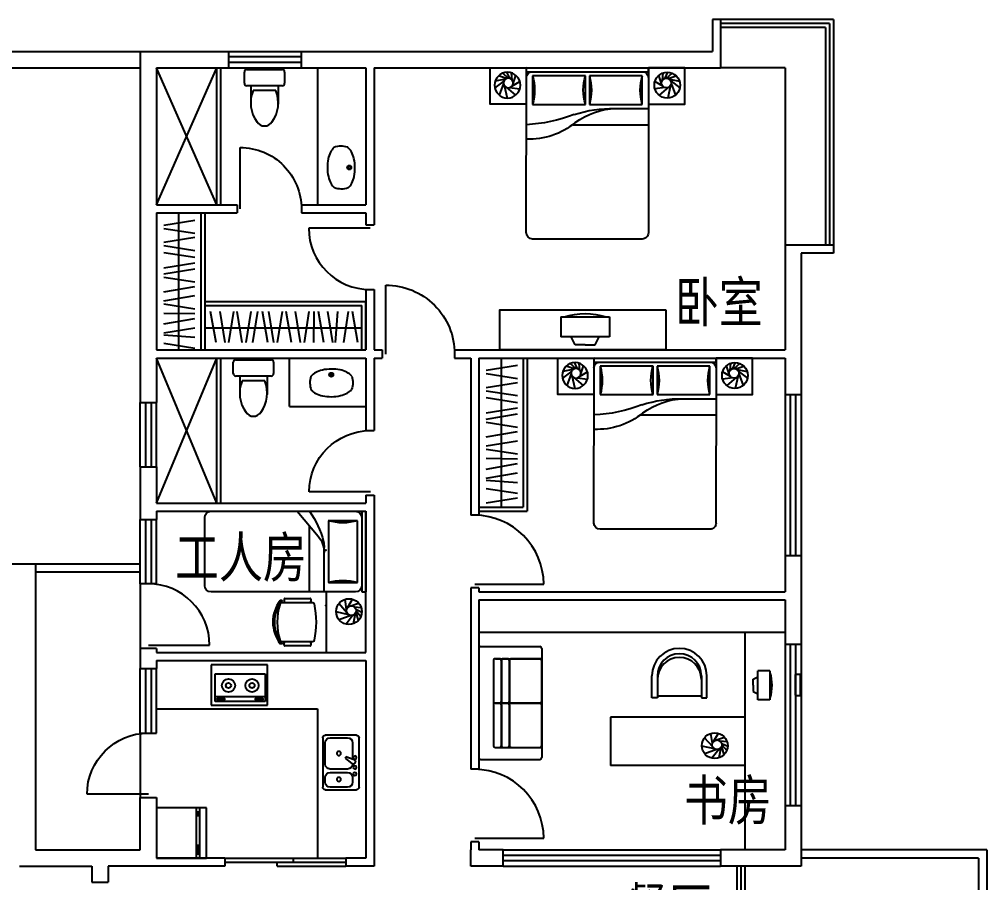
# Model space of a CAD drawing. Extents: x -503649 to -477249, y -718488 to -695588.
# Drawn here: x -489249 to -477249, y -706293 to -695588 of the extents above; entities that cross this region are included whole.
import ezdxf
from ezdxf.enums import TextEntityAlignment as Align

# ---------------------------------------------------------------- set-up
doc = ezdxf.new("R2010")
doc.units = 0
doc.header["$LTSCALE"] = 1000
doc.header["$MEASUREMENT"] = 0
doc.layers.get('0').update_dxf_attribs({"linetype": 'CONTINUOUS'})
for name, color, linetype in [('4-BACLONY', 6, 'CONTINUOUS'), ('7-SAN', 245, 'CONTINUOUS'), ('FURN', 8, 'CONTINUOUS'), ('I-FURN', 8, 'CONTINUOUS'), ('WALL', 2, 'CONTINUOUS'), ('WINDOW', 4, 'CONTINUOUS'), ('WINDOW_TEXT', 7, 'CONTINUOUS'), ('字', 7, 'CONTINUOUS')]:
    doc.layers.add(name, color=color, linetype=linetype)
doc.styles.add('-宋体', font='', dxfattribs={"width": 0.6})
doc.styles.add('ATT', font='TXT')
doc.styles.add('DIM_FONT', font='ZBTXT.shx', dxfattribs={"width": 0.8})
doc.styles.add('SIMPLEX', font='SIMPLEX.SHX')
doc.styles.get('-宋体').set_extended_font_data('SimSun')

# ---------------------------------------------------------------- blocks, each defined once
blk = doc.blocks.new('_DBLK')
blk.add_line((-0.45, 0), (-0.45, -0.95))
blk.add_arc((-0.45, 0), 0.95, 270, 0)
at = {"layer": 'WINDOW_TEXT', "style": 'SIMPLEX', "flags": 9}
blk.add_attdef('A', text='', height=1, dxfattribs=at).set_placement((0, 1.5), align=Align.MIDDLE)
blk = doc.blocks.new('M_C5')
for p, q in [((-71, 21), (-106, 120)), ((-60, 63), (-50, 152)), ((-28, 86), (7, 160)), ((-9, 88), (59, 149)), ((-54, -14), (-154, 45)), ((12, 83), (112, 114)), ((26, 75), (152, 50)), ((42, 53), (156, -35)), ((48, 21), (102, -123)), ((-26, -30), (-153, -47)), ((14, -26), (-99, -126)), ((41, -2), (5, -160))]:
    blk.add_line(p, q)
for centre, radius in [((0, 0), 160), ((-11, 28), 60)]:
    blk.add_circle(centre, radius)
at = {"width": 0.8, "flags": 9}
for tag in ['XSIZE', 'YSIZE']:
    blk.add_attdef(tag, (0, 0), '', height=0.5, dxfattribs=at)
blk = doc.blocks.new('A$C5AB8049F')
for p, q in [((1964, 2125), (450, 2124)), ((450, 2074), (450, 2124)), ((1964, 2074), (450, 2074)), ((1964, 2074), (1964, 2125)), ((450, 1998), (451, 76)), ((526, 2023), (1182, 2023)), ((526, 1670), (526, 2023)), ((1182, 2023), (1182, 1670)), ((1232, 2023), (1889, 2024)), ((1232, 1670), (1232, 2023)), ((1889, 2024), (1889, 1670)), ((1965, 76), (1964, 1998)), ((867, 1620), (450, 1619)), ((1182, 1670), (526, 1670)), ((1889, 1670), (1232, 1670)), ((1384, 1418), (450, 1418)), ((526, 0), (1889, 0))]:
    blk.add_line(p, q)
for points in [[(450, 2124), (450, 1674), (0, 1674), (0, 2124)], [(1965, 2124), (1965, 1674), (2415, 1674), (2415, 2124)]]:
    blk.add_lwpolyline(points, close=True)
for centre, radius, start, end in [((526, 1998), 75.7, 90.0165, 180.0165), ((1889, 1998), 75.7, 0.0165, 90.0165), ((-80, 1846), 631, 343.7563, 16.2767), ((1788, 1847), 631, 163.7563, 196.2767), ((627, 1847), 631, 343.7563, 16.2767), ((2494, 1847), 631, 163.7563, 196.2767), ((813, 693), 928, 53.9762, 87.4767), ((888, 36), 1584, 72.2132, 90.7584), ((1926, 2131), 892, 230.4704, 272.4493), ((2049, 3273), 1857, 248.6096, 267.4005), ((526, 76), 75.7, 180.0165, 270.0165), ((1889, 76), 75.7, 270.0165, 0.0165)]:
    blk.add_arc(centre, radius, start, end)
at = {"extrusion": (0, 0, -1), "zscale": -1, "rotation": 359.983475791321}
blk.add_blockref('M_C5', (-216, 1908), dxfattribs=at)
at = {"rotation": 359.9834757913209}
blk.add_blockref('M_C5', (2199, 1908), dxfattribs=at)
blk = doc.blocks.new('A$C748C4E89')
for p, q in [((-250, 0), (-250, -600)), ((-250, 0), (0, 0)), ((0, -600), (0, 0)), ((100, -175), (0, -125)), ((100, -300), (100, -175)), ((100, -300), (100, -425)), ((100, -425), (0, -475)), ((-250, -600), (0, -600))]:
    blk.add_line(p, q)
blk.add_arc((637.5, -300), 925, 163.62955, 196.37045)
blk = doc.blocks.new('A$C465575F6')
for p, q in [((0, 529), (0, 669)), ((30, 699), (470, 699)), ((500, 669), (500, 529)), ((470, 499), (30, 499)), ((80, 499), (80, 269)), ((420, 499), (420, 269)), ((390, 439), (110, 439))]:
    blk.add_line(p, q)
for centre, radius, start, end in [((30, 669), 30, 90, 180), ((470, 669), 30, 0, 90), ((30, 529), 30, 180, 270), ((470, 529), 30, 270, 0), ((477, 286), 398, 157.4505, 216.6381), ((23, 286), 398, 323.3619, 22.5495), ((250, 110), 110, 213.4509, 326.5491)]:
    blk.add_arc(centre, radius, start, end)
blk = doc.blocks.new('A$C7F224953')
for p, q in [((513, 86, 0), (516, 88, 0)), ((516, 92, 0), (516, 89, 0))]:
    blk.add_line(p, q)
at = {"elevation": 0}
for points in [[(12, 87, -0.172546), (14, 256, -0.726395)], [(513, 261, 0.091341), (457, 304, 0.066287), (374, 332, 0.052428), (263, 343, 0.052428), (153, 330, 0.066287), (70, 300, 0.091756), (14, 256, 0.171377)], [(518, 91, 0.172546), (514, 261, 0.726395)], [(12, 87, 0.098208), (73, 40, 0.066287), (156, 11, 0.052428), (266, 1, 0.052428), (376, 13, 0.066287), (459, 43, 0.093876), (516, 89, 0.171377)]]:
    blk.add_lwpolyline(points, format="xyb", dxfattribs=at)
for radius in [25, 15]:
    blk.add_circle((266, 71, 0), radius)
blk.add_arc((515, 89, 0), 1, 311.8531, 0.5307)
at = {"style": 'DIM_FONT', "oblique": 0, "width": 0.8, "flags": 9}
for tag in ['YSIZE', 'XSIZE', 'YSIZE', 'XSIZE']:
    blk.add_attdef(tag, (266, 1, 0), '', height=0.5, rotation=180.5307, dxfattribs=at)
blk = doc.blocks.new('11PTVN02')
at = {"color": 0, "linetype": 'ByBlock'}
for p, q in [((14, 24), (4, 24)), ((4, 24), (4, 0)), ((14, 0), (14, 24)), ((0, 17), (4, 19)), ((0, 12), (0, 17)), ((0, 12), (0, 7)), ((0, 7), (4, 5)), ((14, 0), (4, 0))]:
    blk.add_line(p, q, dxfattribs=at)
blk.add_arc((-21.5, 12), 37, 343.62955, 16.37045, dxfattribs=at)
at = {"color": 0, "linetype": 'ByBlock', "style": 'ATT'}
for tag, p, flags in [('ITEM', (1, -12), 3), ('ROOM_NUMBER', (1, -20), 1), ('WIDTH', (1, -29), 3), ('DEPTH', (1, -38), 3)]:
    blk.add_attdef(tag, p, '', height=6, dxfattribs=dict(at, flags=flags))
blk = doc.blocks.new('-TV')
at = {"xscale": 25, "yscale": 25, "zscale": 25}
blk.add_blockref('11PTVN02', (-1, -1), dxfattribs=at)
blk = doc.blocks.new('A$C0A37780B')
at = {"layer": 'FURN'}
for p, q in [((0, 0, 0), (0, 273, 0)), ((68, 273, 0), (68, 0, 0)), ((614, 273, 0), (614, 0, 0)), ((683, 0, 0), (683, 273, 0)), ((614, 23, 0), (68, 23, 0)), ((68, 0, 0), (0, 0, 0)), ((614, 0, 0), (683, 0, 0))]:
    blk.add_line(p, q, dxfattribs=at)
for centre, radius in [((341, 273), 341), ((341, 273), 273), ((341, 227), 273)]:
    blk.add_arc(centre, radius, 0, 180, dxfattribs=at)
blk = doc.blocks.new('M_C35IFY')
for p, q in [((-675, 1), (675, 1)), ((-550, -574), (-550, 1)), ((550, -574), (550, 1)), ((-700, -754), (-700, -24)), ((700, -754), (700, -24)), ((-525, -599), (525, -599)), ((-675, -779), (675, -779))]:
    blk.add_line(p, q)
for points in [[(-525, -399), (-25, -399, 0.414214), (0, -374), (0, -24, 0.414214), (-25, 1), (-525, 1, 0.414214), (-550, -24), (-550, -374, 0.414214)], [(25, -399), (525, -399, 0.414214), (550, -374), (550, -24, 0.414214), (525, 1), (25, 1, 0.414214), (0, -24), (0, -374, 0.414214)], [(-525, -499), (-25, -499, 0.414214), (0, -474), (0, -424, 0.414214), (-25, -399), (-525, -399, 0.414214), (-550, -424), (-550, -474, 0.414214)], [(25, -499), (525, -499, 0.414214), (550, -474), (550, -424, 0.414214), (525, -399), (25, -399, 0.414214), (0, -424), (0, -474, 0.414214)], [(-525, -599), (-25, -599, 0.414214), (0, -574), (0, -524, 0.414214), (-25, -499), (-525, -499, 0.414214), (-550, -524), (-550, -574, 0.414214)], [(25, -599), (525, -599, 0.414214), (550, -574), (550, -524, 0.414214), (525, -499), (25, -499, 0.414214), (0, -524), (0, -574, 0.414214)]]:
    blk.add_lwpolyline(points, format="xyb", close=True)
for centre, start, end in [((-675, -24), 90, 180), ((675, -24), 360, 90), ((-525, -574), 180, 270), ((525, -574), 270, 360), ((-675, -754), 180, 270), ((675, -754), 270, 360)]:
    blk.add_arc(centre, 25, start, end)
at = {"width": 0.8, "flags": 9}
for tag in ['XSIZE', 'YSIZE']:
    blk.add_attdef(tag, (0, 0), '', height=0.5, dxfattribs=at)
blk = doc.blocks.new('A$C48275918')
at = {"linetype": 'ByBlock'}
for p, q in [((52, 1000), (0, 1000)), ((0, 1000), (0, 0)), ((52, 1000), (52, 0)), ((1922, 1000), (130, 1000)), ((853, 1000), (593, 690)), ((104, 883), (467, 883)), ((104, 117), (104, 883)), ((467, 883), (467, 117)), ((2000, 78), (2000, 922)), ((701, 0), (701, 818)), ((519, 0), (519, 551)), ((467, 117), (104, 117)), ((52, 0), (0, 0)), ((130, 0), (1922, 0))]:
    blk.add_line(p, q, dxfattribs=at)
for centre, radius, start, end in [((130, 922), 77.9, 90, 180), ((1556, 378), 1057, 143.9798, 166.6072), ((1922, 922), 77.9, 0, 90), ((286, 1506), 649, 253.7398, 286.2602), ((831, 489), 312, 139.8941, 180), ((831, 551), 312, 166.6072, 180), ((286, -506), 649, 73.7398, 106.2602), ((130, 78), 77.9, 180, 270), ((1922, 78), 77.9, 270, 0)]:
    blk.add_arc(centre, radius, start, end, dxfattribs=at)
blk = doc.blocks.new('A$C18F21210')
at = {"xscale": -1, "rotation": 90}
blk.add_blockref('A$C48275918', (1000, 0), dxfattribs=at)
blk = doc.blocks.new('Chair-02')
at = {"color": 0, "linetype": 'ByBlock'}
for p, q in [((-245, 108), (-245, 494)), ((245, 494), (245, 108)), ((-295, 150), (-295, 461)), ((-285, 471), (-255, 471)), ((255, 471), (285, 471)), ((295, 461), (295, 150)), ((-285, 140), (-255, 140)), ((285, 140), (255, 140)), ((-270, 117), (-270, 90)), ((270, 118), (270, 91))]:
    blk.add_line(p, q, dxfattribs=at)
for points in [[(-245, 494, -0.296113), (-223, 516, -0.104755)], [(245, 494, 0.296113), (223, 516, 0.104755)]]:
    blk.add_lwpolyline(points, format="xyb", dxfattribs=at)
for centre, radius, start, end in [((0, -512), 1052, 77.6441, 102.3559), ((-285, 461), 10, 90, 180), ((-255, 461), 10, 360, 90), ((255, 461), 10, 90, 180), ((285, 461), 10, 0, 90), ((-285, 150), 10, 180, 270), ((-255, 150), 10, 270, 0), ((255, 150), 10, 180, 270), ((285, 150), 10, 270, 0), ((-1, 443), 423, 230.367, 309.7928), ((-1, 447), 447, 232.9227, 307.2055), ((-225, 108), 20, 180, 250.8394), ((-1, 837), 783, 252.8751, 287.2691), ((225, 108), 20, 289.3223, 0)]:
    blk.add_arc(centre, radius, start, end, dxfattribs=at)
blk = doc.blocks.new('A$C4151635E')
for p, q in [((501, 700), (1, 700)), ((1, 700), (1, 0)), ((114, 51), (114, 673)), ((114, 673), (456, 673)), ((400, 673), (400, 51)), ((423, 641), (434, 641)), ((432, 630), (449, 630)), ((432, 566), (432, 630)), ((449, 630), (449, 566)), ((456, 673), (456, 51)), ((501, 0), (501, 700)), ((424, 549), (434, 549)), ((449, 566), (432, 566)), ((423, 168), (434, 168)), ((432, 93), (432, 157)), ((432, 157), (449, 157)), ((449, 157), (449, 93)), ((456, 51), (114, 51)), ((424, 76), (434, 76)), ((449, 93), (432, 93)), ((1, 0), (501, 0))]:
    blk.add_line(p, q)
for points in [[(424, 549, -0.259034), (420, 551, -0.076276), (416, 563, -0.036515), (413, 576, -0.026615), (412, 595, -0.026615), (413, 614, -0.036515), (416, 627, -0.076276), (420, 639, -0.259034), (424, 641, -0.078462), (425, 641, -0.056762)], [(434, 549, -0.259034), (431, 551, -0.076276), (426, 563, -0.036515), (424, 576, -0.026615), (423, 595, -0.026615), (424, 614, -0.036515), (426, 627, -0.076276), (431, 639, -0.259034), (434, 641, -0.259034), (438, 639, -0.056762), (442, 630, -0.036515)], [(444, 566, -0.008736), (443, 563, -0.076276), (438, 551, -0.259034), (434, 549, -0.259034)], [(424, 76, -0.259034), (420, 78, -0.076276), (416, 90, -0.036515), (413, 103, -0.026615), (412, 122, -0.026615), (413, 141, -0.036515), (416, 154, -0.076276), (420, 166, -0.259034), (424, 168, -0.078462), (425, 168, -0.056762)], [(434, 76, -0.259034), (431, 78, -0.076276), (426, 90, -0.036515), (424, 103, -0.026615), (423, 122, -0.026615), (424, 141, -0.036515), (426, 154, -0.076276), (431, 166, -0.259034), (434, 168, -0.259034), (438, 166, -0.056762), (442, 157, -0.036515)], [(444, 93, -0.008736), (443, 90, -0.076276), (438, 78, -0.259034), (434, 76, -0.259034)]]:
    blk.add_lwpolyline(points, format="xyb")
for centre, radius in [((259, 508), 82.5), ((259, 508), 31.6), ((259, 216), 82.5), ((259, 216), 31.6)]:
    blk.add_circle(centre, radius)
at = {"style": 'DIM_FONT', "oblique": -180, "text_generation_flag": 4, "width": 0.8, "flags": 9}
for tag in ['YSIZE', 'XSIZE']:
    blk.add_attdef(tag, (1, 700), '', height=0.5, rotation=270, dxfattribs=at)
blk = doc.blocks.new('M_E25ESP')
at = {"color": 0, "linetype": 'ByBlock'}
for p, q in [((0, -307), (0, 307)), ((31, 338), (419, 338)), ((82, 245), (82, 40)), ((358, 307), (143, 307)), ((419, -20), (419, 245)), ((450, 307), (450, -307)), ((48, 2), (57, -12)), ((59, 31), (163, 70)), ((173, 53), (87, -18)), ((163, 70), (173, 53)), ((143, -82), (358, -82)), ((82, -184), (82, -245)), ((358, -123), (143, -123)), ((419, -245), (419, -184)), ((419, -338), (31, -338)), ((143, -307), (358, -307))]:
    blk.add_line(p, q, dxfattribs=at)
for centre, radius in [((251, 112), 25.6), ((51, 61), 20.5), ((51, -61), 20.5), ((51, -143), 20.5), ((251, -210), 25.6)]:
    blk.add_circle(centre, radius, dxfattribs=at)
for centre, radius, start, end in [((31, 307), 30.7, 90, 180), ((143, 245), 61.4, 90, 180), ((358, 245), 61.4, 0, 90), ((419, 307), 30.7, 0, 90), ((66, 12), 20.5, 110.5377, 210), ((74, -2), 20.5, 210, 309.4623), ((143, -20), 61.4, 180, 270), ((358, -20), 61.4, 270, 0), ((143, -184), 61.4, 90, 180), ((358, -184), 61.4, 0, 90), ((31, -307), 30.7, 180, 270), ((143, -245), 61.4, 180, 270), ((358, -245), 61.4, 270, 0), ((419, -307), 30.7, 270, 0)]:
    blk.add_arc(centre, radius, start, end, dxfattribs=at)
at = {"style": 'DIM_FONT', "width": 0.8, "flags": 9}
for tag in ['XSIZE', 'YSIZE']:
    blk.add_attdef(tag, (0, 0), '', height=0.5, dxfattribs=at)
blk = doc.blocks.new('_WBLK')
for p, q in [((-0.5, 0.5), (0.5, 0.5)), ((0.5, 0.1667), (-0.5, 0.1667)), ((0.5, -0.1667), (-0.5, -0.1667)), ((-0.5, -0.5), (0.5, -0.5))]:
    blk.add_line(p, q)
at = {"layer": 'WINDOW_TEXT', "style": 'SIMPLEX', "flags": 9}
blk.add_attdef('A', text='', height=1, dxfattribs=at).set_placement((0, 1.5), align=Align.MIDDLE)
blk = doc.blocks.new('A$C4ACD359F')
at = {"layer": '7-SAN'}
for p, q in [((0, -621), (0, 0)), ((0, 0), (621, 0)), ((497, 0), (497, -621)), ((538, 0), (538, -621)), ((621, 0), (621, -621)), ((517, -41), (517, -166)), ((517, -517), (517, -580)), ((621, -621), (0, -621))]:
    blk.add_line(p, q, dxfattribs=at)

msp = doc.modelspace()

# ---------------------------------------------------------------- linework, layer by layer
at = {"layer": '4-BACLONY'}
for p, q in [((-493149, -695988), (-487749, -695988)), ((-493149, -696188), (-487749, -696188)), ((-489049, -702338), (-487749, -702338)), ((-489049, -702438), (-487749, -702438)), ((-477249, -705888), (-479549, -705888)), ((-477249, -705888), (-477249, -710088)), ((-477349, -705988), (-479549, -705988)), ((-477349, -705988), (-477349, -709988))]:
    msp.add_line(p, q, dxfattribs=at)
at = {"layer": '7-SAN'}
for p, q in [((-486799, -697888), (-487549, -696188)), ((-487549, -697888), (-486799, -696188)), ((-486799, -697888), (-486799, -696188)), ((-486749, -697888), (-486749, -696188)), ((-485549, -696188), (-485549, -697888)), ((-486799, -701588), (-487549, -699788)), ((-487549, -701588), (-486799, -699788)), ((-486799, -701588), (-486799, -699788)), ((-486749, -701588), (-486749, -699788)), ((-485899, -700388), (-485899, -699788)), ((-485899, -700388), (-484949, -700388)), ((-487549, -704138), (-485549, -704138)), ((-485549, -704138), (-485549, -705988))]:
    msp.add_line(p, q, dxfattribs=at)
at = {"layer": 'FURN'}
for p, q in [((-483549, -703188), (-479749, -703188)), ((-480249, -703188), (-480249, -705888)), ((-479560, -703712), (-479625, -703712)), ((-479625, -703712), (-479625, -703969)), ((-479560, -703974), (-479560, -703712)), ((-479621, -703974), (-479560, -703974)), ((-480249, -704240, 0), (-481916, -704240, 0)), ((-481916, -704240, 0), (-481916, -704840, 0)), ((-480249, -704840, 0), (-481916, -704840, 0))]:
    msp.add_line(p, q, dxfattribs=at)
for p in [(-485449, -702171), (-485449, -702855)]:
    msp.add_point(p, dxfattribs=at)
at = {"layer": 'I-FURN'}
for p, q in [((-487274, -697988), (-487274, -699688)), ((-486999, -697988), (-486999, -699688)), ((-486949, -697988), (-486949, -699688)), ((-487457, -698140), (-487071, -698077)), ((-487071, -698244), (-487457, -698184)), ((-487457, -698353), (-487071, -698290)), ((-487071, -698458), (-487457, -698397)), ((-487071, -698543), (-487457, -698482)), ((-487457, -698669), (-487071, -698606)), ((-487457, -698744), (-487071, -698681)), ((-487071, -698849), (-487457, -698788)), ((-487457, -698965), (-487071, -698899)), ((-487457, -699077), (-487071, -699014)), ((-486949, -699088), (-484949, -699088)), ((-484949, -699688), (-484949, -699088)), ((-487071, -699181), (-487457, -699121)), ((-487071, -699240), (-487457, -699235)), ((-486949, -699138), (-484999, -699138)), ((-486809, -699595), (-486876, -699209)), ((-486697, -699595), (-486760, -699209)), ((-486593, -699209), (-486653, -699595)), ((-486484, -699595), (-486547, -699209)), ((-486379, -699209), (-486440, -699595)), ((-486295, -699209), (-486355, -699595)), ((-486168, -699595), (-486231, -699209)), ((-486093, -699595), (-486156, -699209)), ((-485988, -699209), (-486049, -699595)), ((-485872, -699595), (-485939, -699209)), ((-485760, -699595), (-485823, -699209)), ((-485656, -699209), (-485716, -699595)), ((-485597, -699209), (-485602, -699595)), ((-485473, -699595), (-485540, -699209)), ((-485361, -699595), (-485424, -699209)), ((-485303, -699209), (-485332, -699595)), ((-485169, -699209), (-485230, -699595)), ((-485052, -699595), (-485115, -699209)), ((-484999, -699688), (-484999, -699138)), ((-487457, -699364), (-487071, -699297)), ((-487457, -699476), (-487071, -699413)), ((-486949, -699413), (-484999, -699413)), ((-487071, -699534), (-487457, -699506)), ((-487071, -699668), (-487457, -699608)), ((-483274, -699788), (-483274, -701638)), ((-482999, -699788), (-482999, -701638)), ((-482949, -699788), (-482949, -701688)), ((-483457, -699940), (-483071, -699877)), ((-483071, -700044), (-483457, -699984)), ((-483457, -700153), (-483071, -700090)), ((-483071, -700258), (-483457, -700197)), ((-483071, -700343), (-483457, -700282)), ((-483457, -700469), (-483071, -700406)), ((-483457, -700544), (-483071, -700481)), ((-483071, -700649), (-483457, -700588)), ((-483457, -700765), (-483071, -700699)), ((-483457, -700877), (-483071, -700814)), ((-483071, -700981), (-483457, -700921)), ((-483071, -701040), (-483457, -701035)), ((-483457, -701164), (-483071, -701097)), ((-483457, -701276), (-483071, -701213)), ((-483071, -701334), (-483457, -701306)), ((-483071, -701468), (-483457, -701408)), ((-483549, -701638), (-482999, -701638)), ((-483457, -701585), (-483071, -701522)), ((-483549, -701688), (-482949, -701688)), ((-485443, -702688), (-485443, -703438))]:
    msp.add_line(p, q, dxfattribs=at)
msp.add_lwpolyline([(-481231, -699188), (-481231, -699688), (-483288, -699688), (-483288, -699188)], close=True, dxfattribs=at)
at = {"layer": 'WALL'}
for p, q in [((-480649, -695588), (-480649, -695988)), ((-480549, -695588), (-480649, -695588)), ((-480549, -695588), (-480549, -696188)), ((-487749, -695988), (-487749, -700338)), ((-487749, -695988), (-486649, -695988)), ((-486649, -696188), (-486649, -695988)), ((-485749, -695988), (-480649, -695988)), ((-485749, -696188), (-485749, -695988)), ((-487549, -696188), (-486649, -696188)), ((-487549, -696188), (-487549, -697888)), ((-485749, -696188), (-484949, -696188)), ((-484949, -696188), (-484949, -697888)), ((-484849, -696188), (-484849, -698138)), ((-484849, -696188), (-480549, -696188)), ((-487549, -697888), (-486549, -697888)), ((-486549, -697888), (-486549, -697988)), ((-485749, -697888), (-485749, -697988)), ((-485749, -697888), (-484949, -697888)), ((-487549, -697988), (-486549, -697988)), ((-487549, -697988), (-487549, -699688)), ((-485749, -697988), (-484949, -697988)), ((-484949, -697988), (-484949, -698138)), ((-484949, -698138), (-484849, -698138)), ((-479149, -698388), (-479749, -698388)), ((-479749, -698388), (-479749, -699688)), ((-479149, -698388), (-479149, -698488)), ((-479149, -698488), (-479549, -698488)), ((-479549, -698488), (-479549, -700238)), ((-484949, -698938), (-484849, -698938)), ((-484949, -698938), (-484949, -699688)), ((-484849, -698938), (-484849, -699688)), ((-487549, -699688), (-484949, -699688)), ((-484849, -699688), (-484749, -699688)), ((-484749, -699688), (-484749, -699788)), ((-483849, -699688), (-483849, -699788)), ((-483849, -699688), (-479749, -699688)), ((-487549, -699788), (-484949, -699788)), ((-487549, -699788), (-487549, -700338)), ((-484949, -699788), (-484949, -700688)), ((-484849, -699788), (-484749, -699788)), ((-484849, -699788), (-484849, -700688)), ((-483849, -699788), (-483649, -699788)), ((-483649, -699788), (-483649, -701738)), ((-483549, -699788), (-483549, -701738)), ((-483549, -699788), (-479749, -699788)), ((-479749, -699788), (-479749, -700238)), ((-479749, -700238), (-479549, -700238)), ((-487749, -700338), (-487549, -700338)), ((-484949, -700688), (-484849, -700688)), ((-487749, -701138), (-487549, -701138)), ((-487749, -701138), (-487749, -701788)), ((-487549, -701138), (-487549, -701588)), ((-484949, -701488), (-484949, -701588)), ((-484949, -701488), (-484849, -701488)), ((-484849, -701488), (-484849, -706088)), ((-487549, -701588), (-484949, -701588)), ((-487549, -701688), (-487549, -701688)), ((-487549, -701688), (-484949, -701688)), ((-487549, -701688), (-487549, -701788)), ((-484949, -703438), (-484949, -701688)), ((-483549, -701738), (-483649, -701738)), ((-487749, -701788), (-487549, -701788)), ((-479749, -702238), (-479749, -702688)), ((-479749, -702238), (-479549, -702238)), ((-479549, -702238), (-479549, -703338)), ((-489849, -702338), (-489049, -702338)), ((-489049, -702338), (-489049, -705888)), ((-483649, -702638), (-483649, -704888)), ((-483549, -702638), (-483649, -702638)), ((-483549, -702638), (-483549, -702688)), ((-483549, -702688), (-479749, -702688)), ((-483549, -702788), (-483549, -704888)), ((-483549, -702788), (-479749, -702788)), ((-479749, -702788), (-479749, -703338)), ((-487749, -703388), (-487749, -703638)), ((-487549, -703388), (-487749, -703388)), ((-487549, -703388), (-487549, -703438)), ((-487549, -703438), (-484949, -703438)), ((-479749, -703338), (-479549, -703338)), ((-487549, -703538), (-484949, -703538)), ((-487549, -703538), (-487549, -703638)), ((-484949, -703538), (-484949, -705988)), ((-487749, -703638), (-487549, -703638)), ((-487749, -704438), (-487549, -704438)), ((-483549, -704888), (-483649, -704888)), ((-487749, -705888), (-487749, -705238)), ((-487749, -705238), (-487549, -705238)), ((-487549, -705238), (-487549, -705988)), ((-479749, -705338), (-479749, -705888)), ((-479749, -705338), (-479549, -705338)), ((-479549, -705338), (-479549, -706088)), ((-483649, -705788), (-483649, -705888)), ((-483549, -705788), (-483649, -705788)), ((-483549, -705788), (-483549, -705888)), ((-489049, -705888), (-487749, -705888)), ((-483649, -706088), (-483649, -705888)), ((-483249, -705888), (-483549, -705888)), ((-483249, -706088), (-483249, -705888)), ((-479749, -705888), (-480549, -705888)), ((-480549, -705888), (-480549, -706088)), ((-480549, -705888), (-480549, -706088)), ((-486699, -705988), (-487549, -705988)), ((-486699, -705988), (-486699, -706088)), ((-484949, -705988), (-485199, -705988)), ((-485199, -705988), (-485199, -706088)), ((-489249, -706088), (-488349, -706088)), ((-488349, -706088), (-488349, -706288)), ((-486699, -706088), (-488149, -706088)), ((-488149, -706088), (-488149, -706288)), ((-484849, -706088), (-485199, -706088)), ((-483249, -706088), (-483649, -706088)), ((-479549, -706088), (-480549, -706088)), ((-488349, -706288), (-488149, -706288))]:
    msp.add_line(p, q, dxfattribs=at)
at = {"layer": 'WINDOW'}
for p, q in [((-479149, -695588), (-480549, -695588)), ((-479199, -695638), (-480549, -695638)), ((-479199, -695638), (-479199, -698388)), ((-479149, -695588), (-479149, -698388)), ((-479249, -695688), (-480549, -695688)), ((-479249, -695688), (-479249, -698388)), ((-479749, -696188), (-480549, -696188)), ((-479749, -696188), (-479749, -698388)), ((-487549, -702588), (-487749, -702588)), ((-487749, -702588), (-487749, -703388)), ((-487549, -702588), (-487749, -702588)), ((-487749, -704438), (-487749, -705238)), ((-483249, -705888), (-480549, -705888)), ((-480549, -705955), (-483249, -705955)), ((-486699, -705988), (-485199, -705988)), ((-486699, -705988), (-485849, -705988)), ((-486699, -706038), (-485199, -706038)), ((-486049, -706088), (-486049, -706038)), ((-485849, -706038), (-485849, -705988)), ((-480549, -706021), (-483249, -706021)), ((-486049, -706088), (-485199, -706088)), ((-483249, -706088), (-480549, -706088)), ((-480349, -706088), (-480349, -708038)), ((-480299, -706088), (-480299, -707163)), ((-480249, -706088), (-480249, -709888))]:
    msp.add_line(p, q, dxfattribs=at)

# ---------------------------------------------------------------- block references
at = {"layer": '7-SAN'}
for p in [(-486458, -696910), (-486595, -700510)]:
    msp.add_blockref('A$C465575F6', p, dxfattribs=at)
for name, p, rotation in [('A$C7F224953', (-485085, -697691, 0), 90), ('A$C7F224953', (-485114, -699924, 0), 180), ('A$C4151635E', (-486871, -703590, 0), 270)]:
    msp.add_blockref(name, p, dxfattribs=dict(at, rotation=rotation))
at = {"layer": '7-SAN', "xscale": -1}
msp.add_blockref('M_E25ESP', (-485035, -704803), dxfattribs=at)
at = {"layer": '7-SAN', "xscale": -1, "rotation": 180}
msp.add_blockref('A$C4ACD359F', (-487549, -705988), dxfattribs=at)
at = {"layer": 'FURN'}
for name, p, rotation in [('M_C5', (-485160, -702932), 270.0023906462515), ('M_C35IFY', (-482770, -704066), 270), ('M_C5', (-480622, -704595), 270.0023906462515)]:
    msp.add_blockref(name, p, dxfattribs=dict(at, rotation=rotation))
msp.add_blockref('A$C0A37780B', (-481402, -704002), dxfattribs=at)
at = {"layer": 'FURN', "extrusion": (0, 0, -1), "xscale": 0.6000000000931323, "yscale": 0.5999999998603017, "zscale": -0.5999999999999999, "rotation": 180}
msp.add_blockref('-TV', (480147, -703667), dxfattribs=at)
at = {"layer": 'I-FURN', "xscale": -1}
for p in [(-480995, -698312), (-480156, -701912)]:
    msp.add_blockref('A$C5AB8049F', p, dxfattribs=at)
at = {"layer": 'I-FURN', "xscale": -1, "rotation": 90}
msp.add_blockref('A$C748C4E89', (-482530, -699525), dxfattribs=at)
at = {"layer": 'I-FURN', "rotation": 270}
for name, p in [('A$C18F21210', (-484949, -701688)), ('Chair-02', (-486104, -703063))]:
    msp.add_blockref(name, p, dxfattribs=at)
at = {"layer": 'WINDOW'}
for name, p, xscale, yscale, zscale in [('_WBLK', (-486199, -696088), 900, 200, 900), ('_DBLK', (-486149, -697938), 800, -800, 800), ('_DBLK', (-484299, -699738), 900, -900, 900)]:
    msp.add_blockref(name, p, dxfattribs=dict(at, xscale=xscale, yscale=yscale, zscale=zscale))
for name, p, xscale, yscale, zscale, rotation in [('_DBLK', (-484899, -698538), -800, -800, 800, 90), ('_WBLK', (-479649, -701238), 2000, 200, 2000, 270), ('_WBLK', (-487649, -700738), 800, 200, 800, 90), ('_DBLK', (-484894, -701088), 800, -800, 800, 90), ('_DBLK', (-483599, -702188), 900, 900, 900, 90), ('_WBLK', (-487649, -702188), 800, 200, 800, 90), ('_DBLK', (-487649, -702988), 800, 800, 800, 90), ('_WBLK', (-479649, -704338), 2000, 200, 2000, 270), ('_WBLK', (-487649, -704038), 800, 200, 800, 90), ('_DBLK', (-487649, -704838), 800, -800, 800, 90), ('_DBLK', (-483599, -705338), 900, 900, 900, 90)]:
    msp.add_blockref(name, p, dxfattribs=dict(at, xscale=xscale, yscale=yscale, zscale=zscale, rotation=rotation))

# ---------------------------------------------------------------- texts
at = {"layer": '字', "style": '-宋体', "width": 0.8}
for s, p in [('卧室', (-481118, -699343, 0)), ('工人房', (-487319, -702508)), ('书房', (-481005, -705520, 0)), ('餐厅', (-481755, -706859))]:
    msp.add_text(s, height=500, dxfattribs=at).set_placement(p)

doc.saveas('drawing.dxf')
